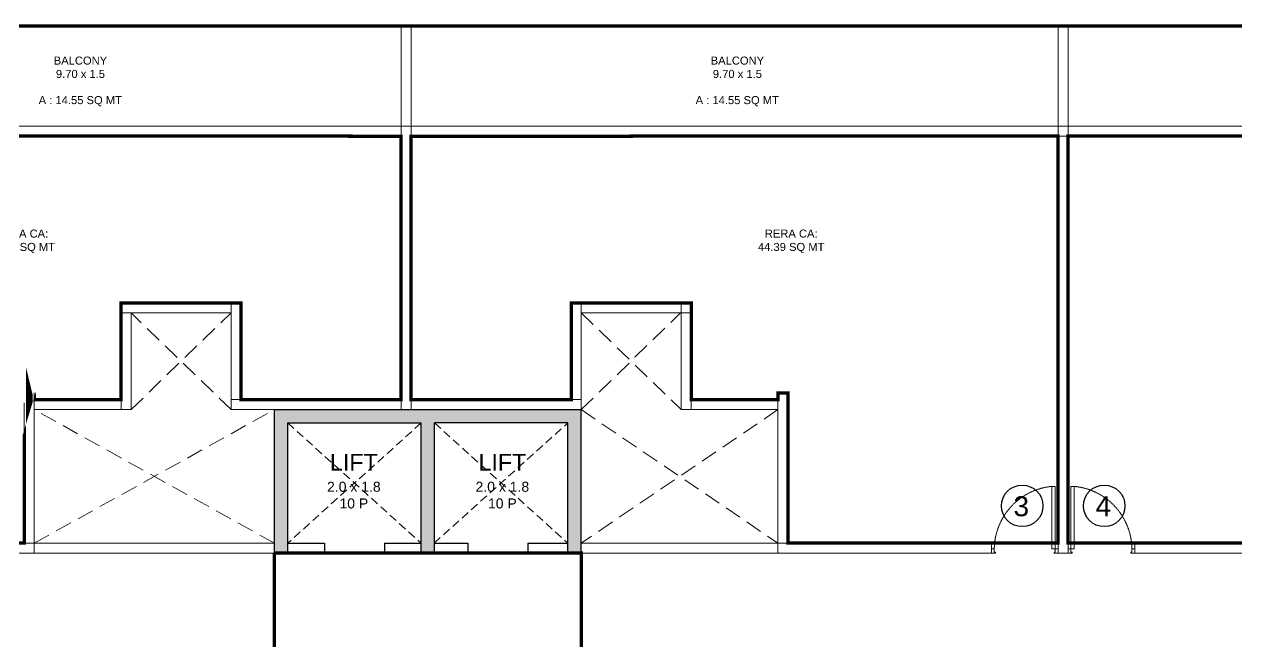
# Model space of a CAD drawing. Header units: inches. Extents: x 27644242 to 29761523, y -859349 to 216979.
# Drawn here: x 29048964 to 29067144, y -793621 to -784368 of the extents above; entities that cross this region are included whole.
import ezdxf

# ---------------------------------------------------------------- set-up
doc = ezdxf.new("R2010")
doc.units = ezdxf.units.IN
doc.header["$MEASUREMENT"] = 0
for name, pattern in [('DASHED', [0.75, 0.5, -0.25]), ('DASHED2', [0.375, 0.25, -0.125]), ('HIDDEN', [0.375, 0.25, -0.125])]:
    doc.linetypes.add(name, pattern=pattern)
doc.layers.get('Defpoints').update_dxf_attribs({"color": 8})
for name, color, linetype, lineweight in [('AHC-A-COLUMN', 210, 'Continuous', 30), ('AHC-A-DUCT', 14, 'HIDDEN', 5), ('Columns', 1, 'Continuous', 25), ('DOOR', 4, 'Continuous', 0), ('ELEVATION', 40, 'Continuous', 13), ('FURN', 250, 'Continuous', 0), ('WALL', 7, 'Continuous', 20)]:
    doc.layers.add(name, color=color, linetype=linetype, lineweight=lineweight)
doc.layers.add('text', color=7, linetype='Continuous')
doc.styles.add('AMITS', font='arial.ttf')

# ---------------------------------------------------------------- blocks, each defined once
blk = doc.blocks.new('FFFF')
at = {"layer": 'Columns', "ltscale": 500, "transparency": 33554610}
h = blk.add_hatch(color=256, dxfattribs=at)
h.dxf.hatch_style = 1
h.paths.add_polyline_path([(27448525.24615743, -46437.56585687399), (27450525.24615743, -46437.56585687399), (27450525.24615743, -48237.56585687399), (27450525.24615743, -48387.56585687399), (27450725.24615743, -48387.56585687399), (27450725.24615743, -46237.56585687399), (27446125.24615743, -46237.56585687399), (27446125.24615743, -48387.56585687399), (27446325.24615743, -48387.56585687399), (27446325.24615743, -48237.56585687399), (27446325.24615743, -46437.56585687399), (27448325.24615743, -46437.56585687399), (27448325.24615743, -48237.56585687399), (27448325.24615743, -48387.56585687399), (27448525.24615743, -48387.56585687399), (27448525.24615743, -48237.56585687399), (27448519.53533646, -48237.56585687399), (27448525.24615743, -48232.44075227244)])
at = {"color": 8, "ltscale": 500}
for p, q in [((27446325.24615743, -46437.56585687399), (27448325.24615743, -48237.56585687399)), ((27448325.24615743, -46437.56585687399), (27446325.24615743, -48237.56585687399)), ((27448519.53533646, -48237.56585687399), (27450525.24615743, -46437.56585687399)), ((27448525.24615743, -46437.56585687399), (27450525.24615743, -48237.56585687399))]:
    blk.add_line(p, q, dxfattribs=at)
at = {"layer": 'AHC-A-COLUMN', "ltscale": 500}
for p, q in [((27446125.24615743, -48387.56585687399), (27446125.24615743, -46237.56585687399)), ((27446125.24615743, -46237.56585687399), (27450725.24615743, -46237.56585687399)), ((27450725.24615743, -48387.56585687399), (27450725.24615743, -46237.56585687399)), ((27446325.24615743, -46437.56585687399), (27448325.24615743, -46437.56585687399)), ((27446325.24615743, -48387.56585687399), (27446325.24615743, -46437.56585687399)), ((27448325.24615743, -48387.56585687399), (27448325.24615743, -46437.56585687399)), ((27450525.24615743, -46437.56585687399), (27448525.24615743, -46437.56585687399)), ((27448525.24615743, -48387.56585687399), (27448525.24615743, -46437.56585687399)), ((27450525.24615743, -48387.56585687399), (27450525.24615743, -46437.56585687399)), ((27446325.24615743, -48237.56585687399), (27446875.24615743, -48237.56585687399)), ((27446875.24615743, -48237.56585687399), (27446875.24615743, -48387.56585687399)), ((27447775.24615743, -48237.56585687399), (27447775.24615743, -48387.56585687399)), ((27447775.24615743, -48237.56585687399), (27448325.24615743, -48237.56585687399)), ((27448519.53533646, -48237.56585687399), (27449025.24615743, -48237.56585687399)), ((27449025.24615743, -48237.56585687399), (27449025.24615743, -48387.56585687399)), ((27449925.24615743, -48237.56585687399), (27449925.24615743, -48387.56585687399)), ((27449925.24615743, -48237.56585687399), (27450525.24615743, -48237.56585687399)), ((27446125.24615743, -48387.56585687399), (27446875.24615743, -48387.56585687399)), ((27447775.24615743, -48387.56585687399), (27449025.24615743, -48387.56585687399)), ((27449925.24615743, -48387.56585687399), (27450725.24615743, -48387.56585687399))]:
    blk.add_line(p, q, dxfattribs=at)
at = {"layer": 'FURN', "ltscale": 500}
blk.add_line((27446875.24615743, -48387.56585687399), (27449925.24615743, -48387.56585687399), dxfattribs=at)
at = {"layer": 'text', "ltscale": 100, "char_height": 300, "width": 1823.982881505042, "attachment_point": 1, "style": 'AMITS'}
for insert in [(27446404.42097889, -46901.19155707996), (27448631.11521077, -46901.19155707996)]:
    blk.add_mtext('\\pxqc;{\\H0.833333x;LIFT\\P\\H0.6x;2.0 x 1.8\\P10 P}', dxfattribs=dict(at, insert=insert))
blk = doc.blocks.new('DOOR_750')
at = {"layer": 'DOOR'}
for points in [[(-70, 50), (-32.5, 50), (-32.5, 750), (-70, 750)], [(-750, 50), (-717.5, 50), (-717.5, 12.5), (-705, 12.5), (-705, 0), (-750, 0)], [(0, 50), (-32.5, 50), (-32.5, 12.5), (-45, 12.5), (-45, 0), (0, 0)]]:
    blk.add_lwpolyline(points, close=True, dxfattribs=at)
at = {"layer": 'DOOR', "linetype": 'DASHED', "ltscale": 10}
blk.add_arc((-2.421077079540668, 38.02074629857511), 715.1792562178572, 95.42209849767376, 179.0402507183887, dxfattribs=at)

msp = doc.modelspace()

# ---------------------------------------------------------------- linework, layer by layer
at = {"layer": 'AHC-A-DUCT', "linetype": 'DASHED2', "ltscale": 1000}
for p, q in [((29050565.30831264, -790142.7466716095), (29052065.09161824, -788692.7466748281)), ((29052065.15540431, -790142.7087877651), (29050565.30831264, -788692.7466748281)), ((29057315.02782252, -790142.7088163826), (29058805.27883796, -788692.7467034454)), ((29057315.02782252, -790142.7088163826), (29058805.27883796, -788692.7467034454)), ((29057315.32124424, -788692.7467034454), (29058814.87491419, -790142.7467002268)), ((29057315.32124424, -788692.7467034454), (29058814.87491419, -790142.7467002268)), ((29049115.09212792, -792142.74667), (29052715.02782252, -790142.7094834037)), ((29052715.02782252, -792142.719996419), (29049115.09212792, -790142.7466716096)), ((29057315.02782252, -790142.7094834037), (29060265.09109569, -792142.76530864)), ((29060265.09109891, -790142.7467002268), (29057315.02782252, -792142.7467002266))]:
    msp.add_line(p, q, dxfattribs=at)
at = {"layer": 'Defpoints', "ltscale": 500}
for points in [[(29045115.10931578, -792142.7390343628, 50, 50, 0), (29048965.09221902, -792142.7390343618, 50, 50, 0), (29048965.09221901, -789892.7319543451, 50, 50, 0), (29049115.0922158, -789892.7461208191, 50, 50, 0), (29049115.0922158, -789992.7390375811, 50, 50, 0), (29050415.40742818, -789992.7532040551, 50, 50, 0), (29050415.19027317, -788542.767373747, 50, 50, 0), (29052215.10930934, -788542.7390407998, 50, 50, 0), (29052215.10930934, -789992.7018206279, 50, 50, 0), (29054615.10930934, -789992.7018206279, 50, 50, 0), (29054615.09114432, -786045.0381254676, 50, 50, 0), (29051315.1183994, -786042.651676431, 50, 50, 0), (29048315.1093125, -786042.7466712915, 50, 50, 0), (29044915.09173548, -786042.7466748846, 50, 50, 0), (29044915.09173548, -792142.7390375817, 50, 50, 0), (29046315.10979931, -792142.7390343625, 50, 50, 0)], [(29064265.07399893, -792142.7280918139, 50, 50, 0), (29060415.09109569, -792142.7280918128, 50, 50, 0), (29060415.09109569, -789892.7210117962, 50, 50, 0), (29060265.09109891, -789892.7351782701, 50, 50, 0), (29060265.09109891, -789992.7280950322, 50, 50, 0), (29058964.77588653, -789992.7422615062, 50, 50, 0), (29058964.99304153, -788542.756431198, 50, 50, 0), (29057165.07400537, -788542.7280982508, 50, 50, 0), (29057165.07400537, -789992.6908780789, 50, 50, 0), (29054765.07400537, -789992.6908780789, 50, 50, 0), (29054765.09225826, -786045.0381254676, 50, 50, 0), (29058065.08317216, -786044.943121941, 50, 50, 0), (29058065.06500317, -786042.651676431, 50, 50, 0), (29061065.07408936, -786042.7466742274, 50, 50, 0), (29061065.07409007, -786042.7466712915, 50, 50, 0), (29064465.0916671, -786042.7466748846, 50, 50, 0), (29064465.09157922, -792142.7280950327, 50, 50, 0), (29063065.07351539, -792142.7280918135, 50, 50, 0)], [(29064815.09725732, -792142.7280918139, 50, 50, 0), (29068665.08016057, -792142.7280918128, 50, 50, 0), (29068665.08016056, -789892.7210117962, 50, 50, 0), (29068815.08015734, -789892.7351782701, 50, 50, 0), (29068815.08015734, -789992.7280950322, 50, 50, 0), (29070115.39536972, -789992.7422615062, 50, 50, 0), (29070115.17821472, -788542.756431198, 50, 50, 0), (29071915.09725089, -788542.7280982508, 50, 50, 0), (29071915.09725089, -789992.6908780789, 50, 50, 0), (29074315.09725089, -789992.6908780789, 50, 50, 0), (29074315.07917374, -786045.0381254676, 50, 50, 0), (29074315.07917374, -786045.0381254676, 50, 50, 0), (29064615.0797649, -786042.7466748846, 50, 50, 0), (29064615.0797649, -786042.7466748846, 50, 50, 0), (29064615.07967703, -792142.7280950327, 50, 50, 0), (29066015.09774086, -792142.7280918135, 50, 50, 0)]]:
    msp.add_lwpolyline(points, format="xyseb", dxfattribs=at)
at = {"layer": 'ELEVATION', "ltscale": 500, "const_width": 50}
msp.add_lwpolyline([(29032715.09394362, -785892.7466778818), (29032715.09195859, -784392.7466781001), (29102964.9969364, -784392.6024007217), (29102964.9969364, -785892.6024007217)], dxfattribs=at)
at = {"layer": 'ELEVATION', "ltscale": 500}
for points in [[(29054615.08980047, -785892.7588863173), (29054615.09288113, -784392.7588865377), (29044915.08983188, -784392.7230521488), (29044915.08983308, -785892.7466255474)], [(29054765.0936021, -785892.7588863173), (29054765.09052144, -784392.7588865377), (29064465.09357069, -784392.7230521488), (29064465.09356949, -785892.7466255474)], [(29074315.08973233, -785892.7588863173), (29074315.09281299, -784392.7588865377), (29064615.08976374, -784392.7230521488), (29064615.08976494, -785892.7466255474)]]:
    msp.add_lwpolyline(points, dxfattribs=at)
at = {"layer": 'text', "color": 1, "ltscale": 500}
for centre in [(29063927.05656792, -791584.4522861168), (29065156.58760177, -791584.4522861168)]:
    msp.add_circle(centre, 311.4190134853125, dxfattribs=at)
at = {"layer": 'WALL', "ltscale": 500}
for p, q in [((29032715.09394362, -785892.7466778818), (29054615.0898005, -785892.7466954202)), ((29049115.0922158, -790942.7390343626), (29049115.0922158, -789892.7390375811)), ((29060265.09109891, -790942.7280918136), (29060265.09109891, -789892.7280950322)), ((29060265.09109891, -789892.7351782701), (29060415.09109569, -789892.7351782701)), ((29060415.09109569, -789892.7351782701), (29060415.09109569, -792142.7280918128)), ((29048965.09221901, -790042.7390343625), (29048965.09221902, -792142.7390343618)), ((29050415.30840373, -789992.7390375811), (29049115.0922158, -789992.7390375811)), ((29050415.30840373, -790142.7390343625), (29050415.30840373, -789992.7390375811)), ((29058964.87491097, -789992.7280950322), (29060265.09109891, -789992.7280950322)), ((29058964.87491097, -790142.7280918135), (29058964.87491097, -789992.7280950322)), ((29049115.0922158, -790142.7390343625), (29050415.30840373, -790142.7390343625)), ((29060265.09109891, -790142.7280918135), (29058964.87491097, -790142.7280918135)), ((29063415.09109247, -792142.7280918135), (29063315.09109569, -792142.7280918135)), ((29065665.08016378, -792142.7280918135), (29065765.08016056, -792142.7280918135))]:
    msp.add_line(p, q, dxfattribs=at)
at = {"layer": 'WALL'}
msp.add_line((29032865.1039834, -786042.7464937349), (29054615.0898005, -786041.9491691162, 1.271842192034771e-05), dxfattribs=at)
at = {"layer": 'WALL', "ltscale": 500}
for points in [[(29054615.0917029, -785892.6374439446), (29054765.09169968, -785892.6374439446), (29054765.09161181, -790142.6902111878), (29054615.09161502, -790142.6902111878)], [(29054765.09169968, -785892.6374439446), (29054615.0917029, -785892.6374439446), (29054615.0917029, -790142.7011537369), (29054765.09169968, -790142.7011537369)], [(29074465.0797291, -785892.6374366846), (29074465.0797291, -786043.0531769672), (29054765.09169968, -786042.7466843701), (29054765.09169968, -785892.7466875887)], [(29064465.07967679, -792292.7280918172), (29064615.07967703, -792292.7280918172), (29064615.0797649, -785892.7466781001), (29064465.07976466, -785892.7466781001)], [(29064615.09157946, -792292.7280918172), (29064465.09157922, -792292.7280918172), (29064465.0916671, -785892.7466781001), (29064615.09166734, -785892.7466781001)], [(29050415.06410113, -788692.7390375811), (29052065.09170612, -788692.7390375811), (29052065.09170612, -788542.7390407998), (29050415.06410113, -788542.7390407998)], [(29052215.0917029, -788542.7383739088), (29052065.09170612, -788542.7383739088), (29052065.09170612, -789992.7011537369), (29052215.0917029, -789992.7011537369)], [(29057165.09161181, -788542.7274313598), (29057315.09160859, -788542.7274313598), (29057315.02782252, -789992.6902111879), (29057165.02782574, -789992.6902111879)], [(29058965.11921358, -788692.7280950322), (29057315.09160859, -788692.7280950322), (29057315.09160859, -788542.7280982508), (29058965.11921358, -788542.7280982508)], [(29058814.87491419, -790142.7280918135), (29058964.87491097, -790142.7280918135), (29058965.11921358, -788542.7280982508), (29058815.1192168, -788542.7280982508)], [(29050565.30840051, -790142.7390343625), (29050415.30840373, -790142.7390343625), (29050415.30840373, -788692.7390375811), (29050565.30840051, -788692.7390375811)], [(29052065.15549218, -789992.7011537369), (29052065.15549218, -790142.7011505183), (29054615.0917029, -790142.7011505183), (29054615.0917029, -789992.7011537369)], [(29057315.02782252, -789992.6902111879), (29057315.02782252, -790142.6902079693), (29054765.09161181, -790142.6902079693), (29054765.09161181, -789992.6902111879)], [(29045915.09221865, -792292.7390343662), (29049115.09221902, -792292.7390343661), (29049115.09221902, -792142.7390343624), (29045915.09221865, -792142.7390343625)], [(29049115.09213115, -792292.7466732224), (29052715.02782252, -792292.7199222287), (29052715.02782252, -792142.7199190063), (29049115.09213115, -792142.74667)], [(29057315.02782252, -792292.7094834037), (29060265.09109569, -792292.7280918171), (29060265.09109569, -792142.76530864), (29057315.02782252, -792142.7467002266)], [(29063465.09109605, -792292.7280918172), (29060265.09109569, -792292.7280918171), (29060265.09109569, -792142.7280918134), (29063465.09109605, -792142.7280918135)], [(29065615.0801602, -792292.7280918172), (29068815.08016057, -792292.7280918171), (29068815.08016057, -792142.7280918134), (29065615.0801602, -792142.7280918135)]]:
    msp.add_lwpolyline(points, close=True, dxfattribs=at)
for points in [[(29052065.15540431, -790142.7087877651), (29052065.09161824, -788692.7466748282), (29050565.30831264, -788692.7466748282), (29050565.30831264, -790142.7466716096), (29049115.09212792, -790142.7466716096), (29049115.09212792, -792142.74667), (29052715.02782252, -792142.74667), (29052715.02782252, -790142.7094834037), (29052065.1554056, -790142.7380722908)], [(29057315.32124424, -788692.7467034454), (29057315.02782252, -792142.7467002266), (29060265.09109891, -792142.7467002266), (29060265.09109891, -790142.7467002268), (29058814.87491419, -790142.7467002268), (29058815.09627562, -788692.9757378505), (29057315.09160859, -788692.7467034454)]]:
    msp.add_lwpolyline(points, dxfattribs=at)
at = {"layer": 'WALL', "color": 3, "ltscale": 500, "const_width": 50}
msp.add_lwpolyline([(29052715.02455356, -792293.1842825607), (29052715.02613085, -793793.2006008762), (29057317.03395993, -793793.2006008762), (29057317.04499823, -792293.173830956), (29052715.02455356, -792293.1886631437)], dxfattribs=at)

# ---------------------------------------------------------------- block references
at = {"layer": 'AHC-A-DUCT', "ltscale": 500}
msp.add_blockref('FFFF', (1606589.78166509, -743905.1436265297), dxfattribs=at)
at = {"layer": 'DOOR', "yscale": 1.333333977559269, "zscale": 1.333333977559269}
for p, xscale in [((29064465.09157922, -792292.7280918172), 1.333333977559269), ((29064615.07967703, -792292.7280918172), -1.333333977559269)]:
    msp.add_blockref('DOOR_750', p, dxfattribs=dict(at, xscale=xscale))

# ---------------------------------------------------------------- texts
at = {"layer": 'text', "ltscale": 100, "char_height": 120, "width": 1715.234679162502, "style": 'AMITS'}
for s, insert, attachment_point in [('\\pxqc;BALCONY\\P9.70 x 1.5', (29050664.49755422, -784851.9775209321), 3), ('\\pxqc;BALCONY\\P9.70 x 1.5', (29060514.49824379, -784851.9775209321), 3), ('\\pxqc;A : 14.55 SQ MT', (29050662.67650082, -785444.3502615892), 3), ('\\pxqc;A : 14.55 SQ MT', (29060512.67719039, -785444.3502615892), 3), ('\\pxqc;RERA CA: \\P44.39 SQ MT', (29048070.10834595, -787444.1365661133), 1), ('\\pxqc;RERA CA: \\P44.39 SQ MT', (29059605.68791711, -787444.1365661133), 1)]:
    msp.add_mtext(s, dxfattribs=dict(at, insert=insert, attachment_point=attachment_point))
at = {"layer": 'text', "color": 1, "ltscale": 100, "char_height": 300, "width": 744.9060423374176, "attachment_point": 1, "style": 'AMITS'}
for s, insert in [('\\pxqc;3', (29063541.12441634, -791440.0128648139)), ('\\pxqc;4', (29064770.65545018, -791440.0128648139))]:
    msp.add_mtext(s, dxfattribs=dict(at, insert=insert))

doc.saveas('drawing.dxf')
